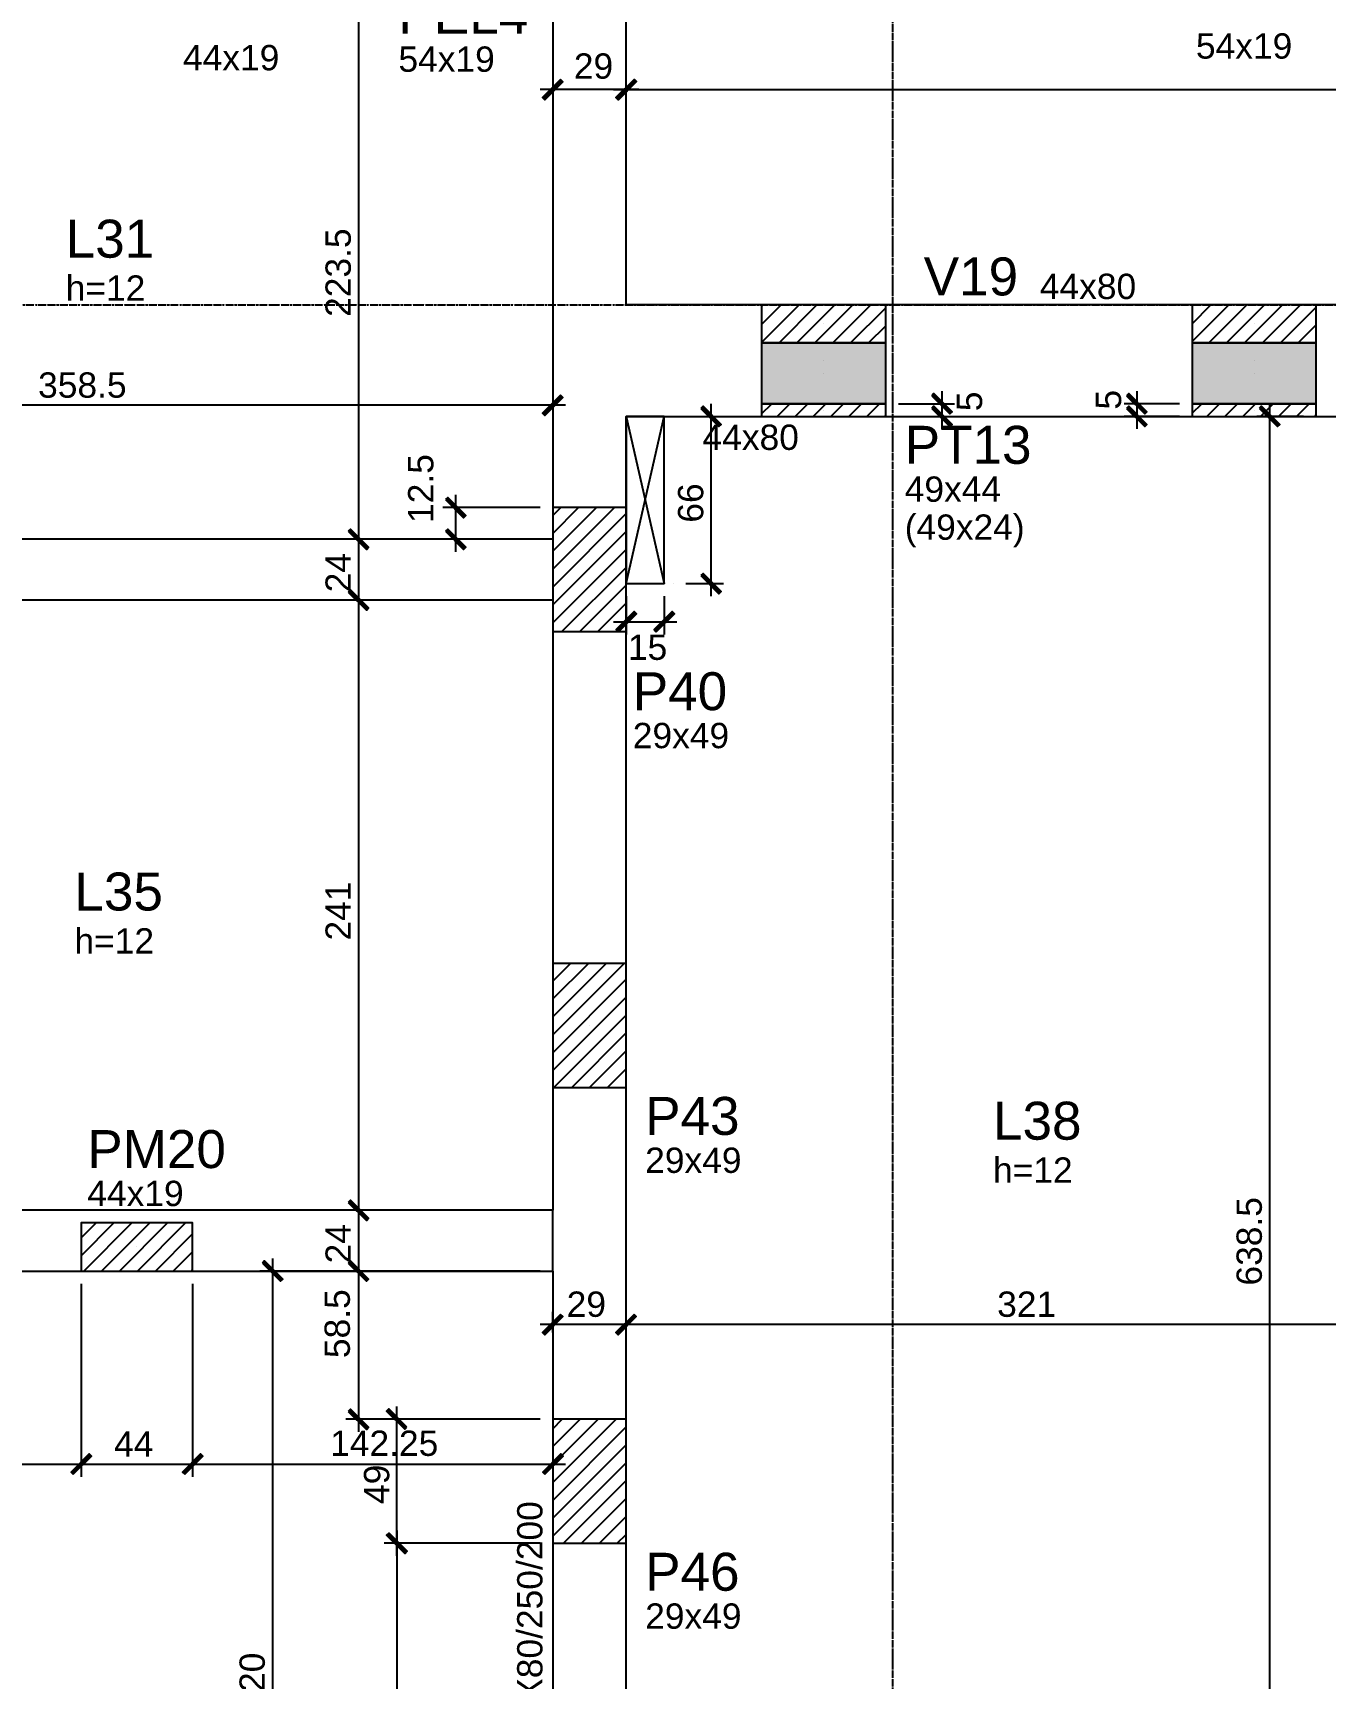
# Model space of a CAD drawing. Extents: x -1789 to 4156, y -3064 to 1391.
# Drawn here: x -884 to -373, y -1373 to -724 of the extents above; entities that cross this region are included whole.
import ezdxf

# ---------------------------------------------------------------- set-up
doc = ezdxf.new("R2010")
doc.units = 0
doc.linetypes.add('ESTILO_TQS_0003', pattern=[0.92, 0.3, -0.15, 0.02, -0.15, 0.3])
doc.linetypes.add('ESTILO_TQS_0004', pattern=[1.09, 0.3, -0.15, 0.02, -0.15, 0.02, -0.15, 0.3])
for name, color, linetype in [('1', 1, 'CONTINUOUS'), ('2', 2, 'CONTINUOUS'), ('3', 3, 'CONTINUOUS'), ('37', 8, 'CONTINUOUS'), ('4', 4, 'CONTINUOUS'), ('5', 5, 'CONTINUOUS'), ('8', 8, 'CONTINUOUS')]:
    doc.layers.add(name, color=color, linetype=linetype)
doc.styles.add('TQS_ARIAL', font='arial.ttf')

msp = doc.modelspace()

# ---------------------------------------------------------------- linework, layer by layer
at = {"layer": '1', "linetype": 'Continuous'}
for p, q in [((-755.2464, -695.2196), (-755.2464, -928.7196)), ((-644.4964, -746.21675), (-683.4964, -746.21675)), ((-654.4964, -746.21675), (-20.9964, -746.21675)), ((-649.4964, -760.71965), (-649.4964, -741.21675)), ((-678.4964, -751.21675), (-678.4964, -875.8628)), ((-571.4964, -838.7197), (-571.4964, -838.7197)), ((-401.4964, -838.7197), (-401.4964, -838.7197)), ((-571.4964, -853.2197), (-571.4964, -853.2197)), ((-571.4964, -853.2197), (-571.4964, -853.2197)), ((-401.4964, -853.2197), (-401.4964, -853.2197)), ((-401.4964, -853.2197), (-401.4964, -853.2197)), ((-571.4964, -858.2197), (-571.4964, -858.2197)), ((-401.4964, -858.2197), (-401.4964, -858.2197)), ((-616.05025, -870.2197), (-616.05025, -946.2197)), ((-541.9964, -870.2197), (-519.8541, -870.2197)), ((-524.8541, -865.2197), (-524.8541, -880.2197)), ((-430.9964, -870.2197), (-452.893, -870.2197)), ((-447.893, -865.2197), (-447.893, -880.2197)), ((-395.46475, -870.2197), (-395.46475, -1518.7196)), ((-673.4964, -870.8628), (-1041.9964, -870.8628)), ((-649.4964, -875.2197), (-634.4964, -941.215)), ((-649.4964, -941.2197), (-634.4964, -875.2197)), ((-625.9964, -875.2197), (-611.05025, -875.2197)), ((-571.4964, -872.7197), (-571.4964, -872.7197)), ((-541.9964, -875.2197), (-519.8541, -875.2197)), ((-430.9964, -875.2197), (-452.893, -875.2197)), ((-401.4964, -872.7197), (-401.4964, -872.7197)), ((-381.9964, -875.2197), (-400.46475, -875.2197)), ((-716.8797, -906.2196), (-716.8797, -928.7196)), ((-683.4964, -911.2196), (-721.8797, -911.2196)), ((-755.2464, -918.7196), (-755.2464, -952.7196)), ((-683.4964, -923.7196), (-721.8797, -923.7196)), ((-663.9964, -935.7196), (-663.9964, -935.7196)), ((-625.9964, -941.2197), (-611.05025, -941.2197)), ((-755.2464, -942.7196), (-755.2464, -1193.7196)), ((-649.4964, -946.2197), (-649.4964, -961.36055)), ((-634.4964, -946.215), (-634.4964, -961.36055)), ((-654.4964, -956.36055), (-629.4964, -956.36055)), ((-663.9964, -1115.7196), (-663.9964, -1115.7196)), ((-755.2464, -1183.7196), (-755.2464, -1217.7196)), ((-842.7464, -1203.2196), (-842.7464, -1203.2196)), ((-789.20525, -1207.7196), (-789.20525, -1537.7196)), ((-755.2464, -1207.7196), (-755.2464, -1276.2196)), ((-683.4964, -1212.7196), (-794.20525, -1212.7196)), ((-683.4964, -1212.7196), (-760.2464, -1212.7196)), ((-756.643, -1212.7196), (-750.2464, -1212.7196)), ((-864.7464, -1217.7196), (-864.7464, -1294.0013)), ((-864.7464, -1217.7196), (-864.7464, -1294.0013)), ((-820.7464, -1217.7196), (-820.7464, -1294.0013)), ((-820.7464, -1217.7196), (-820.7464, -1294.0013)), ((-678.4964, -1217.7196), (-678.4964, -1294.0013)), ((-644.4964, -1233.809), (-683.4964, -1233.809)), ((-678.4964, -1236.9696), (-678.4964, -1228.809)), ((-323.4964, -1233.809), (-654.4964, -1233.809)), ((-649.4964, -1230.9696), (-649.4964, -1228.809)), ((-649.4964, -1230.9696), (-649.4964, -1228.809)), ((-740.06385, -1325.2196), (-740.06385, -1266.2196)), ((-683.4964, -1271.2196), (-760.2464, -1271.2196)), ((-683.4964, -1271.2196), (-745.06385, -1271.2196)), ((-1011.9964, -1289.0013), (-859.7464, -1289.0013)), ((-869.7464, -1289.0013), (-815.7464, -1289.0013)), ((-825.7464, -1289.0013), (-673.4964, -1289.0013)), ((-663.9964, -1295.7196), (-663.9964, -1295.7196)), ((-740.06385, -1315.2196), (-740.06385, -1508.7196)), ((-683.4964, -1320.2196), (-745.06385, -1320.2196)), ((-683.4964, -1320.2196), (-745.06385, -1320.2196))]:
    msp.add_line(p, q, dxfattribs=at)
for points in [[(-675.40225, -742.2387), (-682.54755, -749.384), (-681.66365, -750.2679), (-674.51835, -743.1226), (-675.40225, -742.2387)], [(-646.40225, -742.2387), (-653.54755, -749.384), (-652.66365, -750.2679), (-645.51835, -743.1226), (-646.40225, -742.2387)], [(-652.59055, -750.1948), (-645.44525, -743.0495), (-646.32915, -742.1656), (-653.47445, -749.3109), (-652.59055, -750.1948)], [(-675.40225, -866.88475), (-682.54755, -874.03005), (-681.66365, -874.9139), (-674.51835, -867.76865), (-675.40225, -866.88475)], [(-528.83215, -867.12555), (-521.68685, -874.2708), (-520.803, -873.38695), (-527.94825, -866.24165), (-528.83215, -867.12555)], [(-451.87105, -867.12555), (-444.7258, -874.2708), (-443.8419, -873.38695), (-450.98715, -866.24165), (-451.87105, -867.12555)], [(-620.0283, -872.12555), (-612.883, -879.2708), (-611.99915, -878.38695), (-619.1444, -871.24165), (-620.0283, -872.12555)], [(-528.83215, -872.12555), (-521.68685, -879.2708), (-520.803, -878.38695), (-527.94825, -871.24165), (-528.83215, -872.12555)], [(-451.87105, -872.12555), (-444.7258, -879.2708), (-443.8419, -878.38695), (-450.98715, -871.24165), (-451.87105, -872.12555)], [(-399.4428, -872.12555), (-392.2975, -879.2708), (-391.41365, -878.38695), (-398.5589, -871.24165), (-399.4428, -872.12555)], [(-720.85775, -908.12545), (-713.71245, -915.27075), (-712.82855, -914.38685), (-719.97385, -907.24155), (-720.85775, -908.12545)], [(-759.22445, -920.62545), (-752.07915, -927.77075), (-751.19525, -926.88685), (-758.34055, -919.74155), (-759.22445, -920.62545)], [(-759.22445, -920.62545), (-752.07915, -927.77075), (-751.19525, -926.88685), (-758.34055, -919.74155), (-759.22445, -920.62545)], [(-720.85775, -920.62545), (-713.71245, -927.77075), (-712.82855, -926.88685), (-719.97385, -919.74155), (-720.85775, -920.62545)], [(-620.0283, -938.12555), (-612.883, -945.2708), (-611.99915, -944.38695), (-619.1444, -937.24165), (-620.0283, -938.12555)], [(-759.22445, -944.62545), (-752.07915, -951.77075), (-751.19525, -950.88685), (-758.34055, -943.74155), (-759.22445, -944.62545)], [(-759.22445, -944.62545), (-752.07915, -951.77075), (-751.19525, -950.88685), (-758.34055, -943.74155), (-759.22445, -944.62545)], [(-652.59055, -960.3386), (-645.44525, -953.1933), (-646.32915, -952.3094), (-653.47445, -959.4547), (-652.59055, -960.3386)], [(-637.59055, -960.3386), (-630.44525, -953.1933), (-631.32915, -952.3094), (-638.47445, -959.4547), (-637.59055, -960.3386)], [(-759.22445, -1185.62545), (-752.07915, -1192.77075), (-751.19525, -1191.88685), (-758.34055, -1184.74155), (-759.22445, -1185.62545)], [(-759.22445, -1185.62545), (-752.07915, -1192.77075), (-751.19525, -1191.88685), (-758.34055, -1184.74155), (-759.22445, -1185.62545)], [(-793.18325, -1209.62545), (-786.038, -1216.77075), (-785.1541, -1215.88685), (-792.2994, -1208.74155), (-793.18325, -1209.62545)], [(-759.22445, -1209.62545), (-752.07915, -1216.77075), (-751.19525, -1215.88685), (-758.34055, -1208.74155), (-759.22445, -1209.62545)], [(-759.22445, -1209.62545), (-752.07915, -1216.77075), (-751.19525, -1215.88685), (-758.34055, -1208.74155), (-759.22445, -1209.62545)], [(-675.40225, -1229.831), (-682.54755, -1236.97625), (-681.66365, -1237.86015), (-674.51835, -1230.71485), (-675.40225, -1229.831)], [(-646.40225, -1229.831), (-653.54755, -1236.97625), (-652.66365, -1237.86015), (-645.51835, -1230.71485), (-646.40225, -1229.831)], [(-646.40225, -1229.831), (-653.54755, -1236.97625), (-652.66365, -1237.86015), (-645.51835, -1230.71485), (-646.40225, -1229.831)], [(-759.22445, -1268.12545), (-752.07915, -1275.27075), (-751.19525, -1274.38685), (-758.34055, -1267.24155), (-759.22445, -1268.12545)], [(-736.0858, -1274.31375), (-743.2311, -1267.16845), (-744.11495, -1268.05235), (-736.9697, -1275.19765), (-736.0858, -1274.31375)], [(-867.84055, -1292.97935), (-860.69525, -1285.83405), (-861.57915, -1284.9502), (-868.72445, -1292.09545), (-867.84055, -1292.97935)], [(-867.84055, -1292.97935), (-860.69525, -1285.83405), (-861.57915, -1284.9502), (-868.72445, -1292.09545), (-867.84055, -1292.97935)], [(-823.84055, -1292.97935), (-816.69525, -1285.83405), (-817.57915, -1284.9502), (-824.72445, -1292.09545), (-823.84055, -1292.97935)], [(-823.84055, -1292.97935), (-816.69525, -1285.83405), (-817.57915, -1284.9502), (-824.72445, -1292.09545), (-823.84055, -1292.97935)], [(-681.59055, -1292.97935), (-674.44525, -1285.83405), (-675.32915, -1284.9502), (-682.47445, -1292.09545), (-681.59055, -1292.97935)], [(-736.0858, -1323.31375), (-743.2311, -1316.16845), (-744.11495, -1317.05235), (-736.9697, -1324.19765), (-736.0858, -1323.31375)], [(-744.04185, -1317.12545), (-736.8966, -1324.27075), (-736.0127, -1323.38685), (-743.158, -1316.24155), (-744.04185, -1317.12545)]]:
    msp.add_lwpolyline(points, dxfattribs=at)
for points in [[(-675.40225, -742.2387), (-682.54755, -749.384), (-681.66365, -750.2679)], [(-675.40225, -742.2387), (-681.66365, -750.2679), (-674.51835, -743.1226)], [(-675.40225, -742.2387), (-674.51835, -743.1226), (-675.40225, -742.2387)], [(-646.40225, -742.2387), (-653.54755, -749.384), (-652.66365, -750.2679)], [(-652.59055, -750.1948), (-646.32915, -742.1656), (-653.47445, -749.3109)], [(-646.40225, -742.2387), (-652.66365, -750.2679), (-645.51835, -743.1226)], [(-652.59055, -750.1948), (-645.44525, -743.0495), (-646.32915, -742.1656)], [(-646.40225, -742.2387), (-645.51835, -743.1226), (-646.40225, -742.2387)], [(-652.59055, -750.1948), (-653.47445, -749.3109), (-652.59055, -750.1948)], [(-675.40225, -866.88475), (-682.54755, -874.03005), (-681.66365, -874.9139)], [(-675.40225, -866.88475), (-681.66365, -874.9139), (-674.51835, -867.76865)], [(-675.40225, -866.88475), (-674.51835, -867.76865), (-675.40225, -866.88475)], [(-528.83215, -867.12555), (-520.803, -873.38695), (-527.94825, -866.24165)], [(-528.83215, -867.12555), (-527.94825, -866.24165), (-528.83215, -867.12555)], [(-528.83215, -867.12555), (-521.68685, -874.2708), (-520.803, -873.38695)], [(-451.87105, -867.12555), (-443.8419, -873.38695), (-450.98715, -866.24165)], [(-451.87105, -867.12555), (-450.98715, -866.24165), (-451.87105, -867.12555)], [(-451.87105, -867.12555), (-444.7258, -874.2708), (-443.8419, -873.38695)], [(-620.0283, -872.12555), (-611.99915, -878.38695), (-619.1444, -871.24165)], [(-620.0283, -872.12555), (-619.1444, -871.24165), (-620.0283, -872.12555)], [(-620.0283, -872.12555), (-612.883, -879.2708), (-611.99915, -878.38695)], [(-528.83215, -872.12555), (-520.803, -878.38695), (-527.94825, -871.24165)], [(-528.83215, -872.12555), (-527.94825, -871.24165), (-528.83215, -872.12555)], [(-528.83215, -872.12555), (-521.68685, -879.2708), (-520.803, -878.38695)], [(-451.87105, -872.12555), (-443.8419, -878.38695), (-450.98715, -871.24165)], [(-451.87105, -872.12555), (-450.98715, -871.24165), (-451.87105, -872.12555)], [(-451.87105, -872.12555), (-444.7258, -879.2708), (-443.8419, -878.38695)], [(-399.4428, -872.12555), (-391.41365, -878.38695), (-398.5589, -871.24165)], [(-399.4428, -872.12555), (-398.5589, -871.24165), (-399.4428, -872.12555)], [(-399.4428, -872.12555), (-392.2975, -879.2708), (-391.41365, -878.38695)], [(-720.85775, -908.12545), (-712.82855, -914.38685), (-719.97385, -907.24155)], [(-720.85775, -908.12545), (-719.97385, -907.24155), (-720.85775, -908.12545)], [(-720.85775, -908.12545), (-713.71245, -915.27075), (-712.82855, -914.38685)], [(-759.22445, -920.62545), (-751.19525, -926.88685), (-758.34055, -919.74155)], [(-759.22445, -920.62545), (-758.34055, -919.74155), (-759.22445, -920.62545)], [(-759.22445, -920.62545), (-751.19525, -926.88685), (-758.34055, -919.74155)], [(-759.22445, -920.62545), (-758.34055, -919.74155), (-759.22445, -920.62545)], [(-759.22445, -920.62545), (-752.07915, -927.77075), (-751.19525, -926.88685)], [(-759.22445, -920.62545), (-752.07915, -927.77075), (-751.19525, -926.88685)], [(-720.85775, -920.62545), (-712.82855, -926.88685), (-719.97385, -919.74155)], [(-720.85775, -920.62545), (-719.97385, -919.74155), (-720.85775, -920.62545)], [(-720.85775, -920.62545), (-713.71245, -927.77075), (-712.82855, -926.88685)], [(-620.0283, -938.12555), (-611.99915, -944.38695), (-619.1444, -937.24165)], [(-620.0283, -938.12555), (-619.1444, -937.24165), (-620.0283, -938.12555)], [(-620.0283, -938.12555), (-612.883, -945.2708), (-611.99915, -944.38695)], [(-759.22445, -944.62545), (-751.19525, -950.88685), (-758.34055, -943.74155)], [(-759.22445, -944.62545), (-758.34055, -943.74155), (-759.22445, -944.62545)], [(-759.22445, -944.62545), (-751.19525, -950.88685), (-758.34055, -943.74155)], [(-759.22445, -944.62545), (-758.34055, -943.74155), (-759.22445, -944.62545)], [(-759.22445, -944.62545), (-752.07915, -951.77075), (-751.19525, -950.88685)], [(-759.22445, -944.62545), (-752.07915, -951.77075), (-751.19525, -950.88685)], [(-652.59055, -960.3386), (-646.32915, -952.3094), (-653.47445, -959.4547)], [(-652.59055, -960.3386), (-645.44525, -953.1933), (-646.32915, -952.3094)], [(-637.59055, -960.3386), (-631.32915, -952.3094), (-638.47445, -959.4547)], [(-637.59055, -960.3386), (-630.44525, -953.1933), (-631.32915, -952.3094)], [(-652.59055, -960.3386), (-653.47445, -959.4547), (-652.59055, -960.3386)], [(-637.59055, -960.3386), (-638.47445, -959.4547), (-637.59055, -960.3386)], [(-759.22445, -1185.62545), (-751.19525, -1191.88685), (-758.34055, -1184.74155)], [(-759.22445, -1185.62545), (-758.34055, -1184.74155), (-759.22445, -1185.62545)], [(-759.22445, -1185.62545), (-751.19525, -1191.88685), (-758.34055, -1184.74155)], [(-759.22445, -1185.62545), (-758.34055, -1184.74155), (-759.22445, -1185.62545)], [(-759.22445, -1185.62545), (-752.07915, -1192.77075), (-751.19525, -1191.88685)], [(-759.22445, -1185.62545), (-752.07915, -1192.77075), (-751.19525, -1191.88685)], [(-793.18325, -1209.62545), (-785.1541, -1215.88685), (-792.2994, -1208.74155)], [(-793.18325, -1209.62545), (-792.2994, -1208.74155), (-793.18325, -1209.62545)], [(-793.18325, -1209.62545), (-786.038, -1216.77075), (-785.1541, -1215.88685)], [(-759.22445, -1209.62545), (-751.19525, -1215.88685), (-758.34055, -1208.74155)], [(-759.22445, -1209.62545), (-758.34055, -1208.74155), (-759.22445, -1209.62545)], [(-759.22445, -1209.62545), (-751.19525, -1215.88685), (-758.34055, -1208.74155)], [(-759.22445, -1209.62545), (-758.34055, -1208.74155), (-759.22445, -1209.62545)], [(-759.22445, -1209.62545), (-752.07915, -1216.77075), (-751.19525, -1215.88685)], [(-759.22445, -1209.62545), (-752.07915, -1216.77075), (-751.19525, -1215.88685)], [(-675.40225, -1229.831), (-682.54755, -1236.97625), (-681.66365, -1237.86015)], [(-675.40225, -1229.831), (-681.66365, -1237.86015), (-674.51835, -1230.71485)], [(-675.40225, -1229.831), (-674.51835, -1230.71485), (-675.40225, -1229.831)], [(-646.40225, -1229.831), (-653.54755, -1236.97625), (-652.66365, -1237.86015)], [(-646.40225, -1229.831), (-653.54755, -1236.97625), (-652.66365, -1237.86015)], [(-646.40225, -1229.831), (-652.66365, -1237.86015), (-645.51835, -1230.71485)], [(-646.40225, -1229.831), (-652.66365, -1237.86015), (-645.51835, -1230.71485)], [(-646.40225, -1229.831), (-645.51835, -1230.71485), (-646.40225, -1229.831)], [(-646.40225, -1229.831), (-645.51835, -1230.71485), (-646.40225, -1229.831)], [(-759.22445, -1268.12545), (-751.19525, -1274.38685), (-758.34055, -1267.24155)], [(-759.22445, -1268.12545), (-758.34055, -1267.24155), (-759.22445, -1268.12545)], [(-759.22445, -1268.12545), (-752.07915, -1275.27075), (-751.19525, -1274.38685)], [(-736.0858, -1274.31375), (-743.2311, -1267.16845), (-744.11495, -1268.05235)], [(-736.0858, -1274.31375), (-744.11495, -1268.05235), (-736.9697, -1275.19765)], [(-736.0858, -1274.31375), (-736.9697, -1275.19765), (-736.0858, -1274.31375)], [(-867.84055, -1292.97935), (-861.57915, -1284.9502), (-868.72445, -1292.09545)], [(-867.84055, -1292.97935), (-861.57915, -1284.9502), (-868.72445, -1292.09545)], [(-867.84055, -1292.97935), (-860.69525, -1285.83405), (-861.57915, -1284.9502)], [(-867.84055, -1292.97935), (-860.69525, -1285.83405), (-861.57915, -1284.9502)], [(-823.84055, -1292.97935), (-817.57915, -1284.9502), (-824.72445, -1292.09545)], [(-823.84055, -1292.97935), (-817.57915, -1284.9502), (-824.72445, -1292.09545)], [(-823.84055, -1292.97935), (-816.69525, -1285.83405), (-817.57915, -1284.9502)], [(-823.84055, -1292.97935), (-816.69525, -1285.83405), (-817.57915, -1284.9502)], [(-681.59055, -1292.97935), (-675.32915, -1284.9502), (-682.47445, -1292.09545)], [(-681.59055, -1292.97935), (-674.44525, -1285.83405), (-675.32915, -1284.9502)], [(-867.84055, -1292.97935), (-868.72445, -1292.09545), (-867.84055, -1292.97935)], [(-867.84055, -1292.97935), (-868.72445, -1292.09545), (-867.84055, -1292.97935)], [(-823.84055, -1292.97935), (-824.72445, -1292.09545), (-823.84055, -1292.97935)], [(-823.84055, -1292.97935), (-824.72445, -1292.09545), (-823.84055, -1292.97935)], [(-681.59055, -1292.97935), (-682.47445, -1292.09545), (-681.59055, -1292.97935)], [(-736.0858, -1323.31375), (-743.2311, -1316.16845), (-744.11495, -1317.05235)], [(-736.0858, -1323.31375), (-744.11495, -1317.05235), (-736.9697, -1324.19765)], [(-744.04185, -1317.12545), (-736.0127, -1323.38685), (-743.158, -1316.24155)], [(-744.04185, -1317.12545), (-743.158, -1316.24155), (-744.04185, -1317.12545)], [(-744.04185, -1317.12545), (-736.8966, -1324.27075), (-736.0127, -1323.38685)], [(-736.0858, -1323.31375), (-736.9697, -1324.19765), (-736.0858, -1323.31375)]]:
    msp.add_solid(points, dxfattribs=at)
at = {"layer": '2', "linetype": 'Continuous'}
for p, q in [((-678.4964, -746.21675), (-678.4964, -746.21675)), ((-678.4964, -746.21675), (-678.4964, -746.21675)), ((-649.4964, -746.21675), (-649.4964, -746.21675)), ((-649.4964, -765.71965), (-649.4964, -765.71965)), ((-595.9964, -846.00475), (-581.2113, -831.2197)), ((-595.9964, -838.9337), (-588.2824, -831.2197)), ((-595.9964, -831.86265), (-595.35345, -831.2197)), ((-589.14025, -846.2197), (-574.14025, -831.2197)), ((-582.0692, -846.2197), (-567.0692, -831.2197)), ((-574.9981, -846.2197), (-559.9981, -831.2197)), ((-567.92705, -846.2197), (-552.92705, -831.2197)), ((-425.9964, -845.7104), (-411.5057, -831.2197)), ((-425.9964, -838.63935), (-418.57675, -831.2197)), ((-425.9964, -831.56825), (-425.6478, -831.2197)), ((-419.4346, -846.2197), (-404.4346, -831.2197)), ((-412.36355, -846.2197), (-397.36355, -831.2197)), ((-405.2925, -846.2197), (-390.2925, -831.2197)), ((-398.2214, -846.2197), (-383.2214, -831.2197)), ((-560.85595, -846.2197), (-546.9964, -832.3601)), ((-391.15035, -846.2197), (-376.9964, -832.06575)), ((-553.7849, -846.2197), (-546.9964, -839.43115)), ((-384.0793, -846.2197), (-376.9964, -839.1368)), ((-595.9964, -874.28905), (-591.92705, -870.2197)), ((-589.85595, -875.2197), (-584.85595, -870.2197)), ((-582.7849, -875.2197), (-577.7849, -870.2197)), ((-575.71385, -875.2197), (-570.71385, -870.2197)), ((-568.64275, -875.2197), (-563.64275, -870.2197)), ((-561.5717, -875.2197), (-556.5717, -870.2197)), ((-554.50065, -875.2197), (-549.50065, -870.2197)), ((-546.9964, -870.2197), (-546.9964, -870.2197)), ((-425.9964, -873.99465), (-422.2214, -870.2197)), ((-425.9964, -870.2197), (-425.9964, -870.2197)), ((-420.15035, -875.2197), (-415.15035, -870.2197)), ((-413.0793, -875.2197), (-408.0793, -870.2197)), ((-406.0082, -875.2197), (-401.0082, -870.2197)), ((-398.93715, -875.2197), (-393.93715, -870.2197)), ((-391.86605, -875.2197), (-386.86605, -870.2197)), ((-384.795, -875.2197), (-379.795, -870.2197)), ((-630.9964, -875.2197), (-630.9964, -875.2197)), ((-547.42955, -875.2197), (-546.9964, -874.7865)), ((-546.9964, -875.2197), (-546.9964, -875.2197)), ((-425.9964, -875.2197), (-425.9964, -875.2197)), ((-377.72395, -875.2197), (-376.9964, -874.49215)), ((-376.9964, -875.2197), (-376.9964, -875.2197)), ((-678.4964, -935.57585), (-654.14015, -911.2196)), ((-678.4964, -928.50475), (-661.21125, -911.2196)), ((-678.4964, -921.4337), (-668.2823, -911.2196)), ((-678.4964, -914.36265), (-675.35335, -911.2196)), ((-678.4964, -911.2196), (-678.4964, -911.2196)), ((-678.4964, -942.6469), (-649.4964, -913.6469)), ((-678.4964, -949.71795), (-649.4964, -920.71795)), ((-755.2464, -923.7196), (-755.2464, -923.7196)), ((-755.2464, -923.7196), (-755.2464, -923.7196)), ((-678.4964, -923.7196), (-678.4964, -923.7196)), ((-678.4964, -956.78905), (-649.4964, -927.78905)), ((-674.8559, -960.2196), (-649.4964, -934.8601)), ((-667.78485, -960.2196), (-649.4964, -941.93115)), ((-649.4964, -941.2197), (-649.4964, -941.2197)), ((-634.4964, -941.215), (-634.4964, -941.215)), ((-630.9964, -941.2197), (-630.9964, -941.2197)), ((-755.2464, -947.7196), (-755.2464, -947.7196)), ((-755.2464, -947.7196), (-755.2464, -947.7196)), ((-660.71375, -960.2196), (-649.4964, -949.00225)), ((-653.6427, -960.2196), (-649.4964, -956.0733)), ((-678.4964, -1119.4236), (-650.2924, -1091.2196)), ((-678.4964, -1112.35255), (-657.36345, -1091.2196)), ((-678.4964, -1105.28145), (-664.43455, -1091.2196)), ((-678.4964, -1098.2104), (-671.5056, -1091.2196)), ((-678.4964, -1126.49465), (-649.4964, -1097.49465)), ((-678.4964, -1133.56575), (-649.4964, -1104.56575)), ((-678.0792, -1140.2196), (-649.4964, -1111.6368)), ((-671.00815, -1140.2196), (-649.4964, -1118.70785)), ((-663.93705, -1140.2196), (-649.4964, -1125.77895)), ((-656.866, -1140.2196), (-649.4964, -1132.85)), ((-649.79495, -1140.2196), (-649.4964, -1139.92105)), ((-755.2464, -1188.7196), (-755.2464, -1188.7196)), ((-755.2464, -1188.7196), (-755.2464, -1188.7196)), ((-864.7464, -1206.67865), (-851.78735, -1193.7196)), ((-864.7464, -1199.6076), (-858.8584, -1193.7196)), ((-863.7163, -1212.7196), (-844.7163, -1193.7196)), ((-856.6452, -1212.7196), (-837.6452, -1193.7196)), ((-849.57415, -1212.7196), (-830.57415, -1193.7196)), ((-842.5031, -1212.7196), (-823.5031, -1193.7196)), ((-835.432, -1212.7196), (-820.7464, -1198.034)), ((-828.36095, -1212.7196), (-820.7464, -1205.10505)), ((-864.7464, -1212.7196), (-864.7464, -1212.7196)), ((-864.7464, -1212.7196), (-864.7464, -1212.7196)), ((-821.2899, -1212.7196), (-820.7464, -1212.1761)), ((-820.7464, -1212.7196), (-820.7464, -1212.7196)), ((-820.7464, -1212.7196), (-820.7464, -1212.7196)), ((-761.643, -1212.7196), (-761.643, -1212.7196)), ((-678.4964, -1212.7196), (-678.4964, -1212.7196)), ((-678.4964, -1212.7196), (-678.4964, -1212.7196)), ((-678.4964, -1212.7196), (-678.4964, -1212.7196)), ((-649.4964, -1235.9696), (-649.4964, -1235.9696)), ((-649.4964, -1235.9696), (-649.4964, -1235.9696)), ((-678.4964, -1241.9696), (-678.4964, -1241.9696)), ((-678.4964, -1296.2003), (-653.5157, -1271.2196)), ((-678.4964, -1289.1292), (-660.58675, -1271.2196)), ((-678.4964, -1282.05815), (-667.65785, -1271.2196)), ((-678.4964, -1274.9871), (-674.7289, -1271.2196)), ((-678.4964, -1271.2196), (-678.4964, -1271.2196)), ((-678.4964, -1271.2196), (-678.4964, -1271.2196)), ((-678.4964, -1303.27135), (-649.4964, -1274.27135)), ((-678.4964, -1310.34245), (-649.4964, -1281.34245)), ((-678.4964, -1317.4135), (-649.4964, -1288.4135)), ((-674.23145, -1320.2196), (-649.4964, -1295.48455)), ((-667.16035, -1320.2196), (-649.4964, -1302.55565)), ((-660.0893, -1320.2196), (-649.4964, -1309.6267)), ((-653.01825, -1320.2196), (-649.4964, -1316.69775)), ((-678.4964, -1320.2196), (-678.4964, -1320.2196)), ((-678.4964, -1320.2196), (-678.4964, -1320.2196))]:
    msp.add_line(p, q, dxfattribs=at)
at = {"layer": '2', "linetype": 'ESTILO_TQS_0004'}
msp.add_line((-1212.36285, -831.2196), (1301.79225, -831.2196), dxfattribs=at)
at = {"layer": '3', "linetype": 'Continuous'}
for points in [[(-678.4964, -700.2196), (-678.4964, -853.2197)], [(-649.4964, -831.2197), (-649.4964, -700.2196)], [(-595.9964, -831.2197), (-649.4964, -831.2197)], [(-425.9964, -831.2197), (-546.9964, -831.2197)], [(-306.4964, -831.2197), (-376.9964, -831.2197)], [(-678.4964, -853.2197), (-678.4964, -911.2196)], [(-649.4964, -875.2197), (-595.9964, -875.2197)], [(-649.4964, -911.2196), (-649.4964, -875.2197)], [(-634.4964, -875.2197), (-649.4964, -875.2197), (-649.4964, -941.215), (-634.4964, -941.215), (-634.4964, -875.2197)], [(-546.9964, -875.2197), (-425.9964, -875.2197)], [(-376.9964, -875.2197), (-328.4964, -875.2197)], [(-678.4964, -923.7196), (-1006.9964, -923.7196)], [(-1006.9964, -947.7196), (-678.4964, -947.7196)], [(-678.4964, -960.2196), (-678.4964, -1091.2196)], [(-649.4964, -1091.2196), (-649.4964, -960.2196)], [(-678.4964, -1140.2196), (-678.4964, -1188.7196)], [(-649.4964, -1200.7196), (-649.4964, -1140.2196)], [(-842.7464, -1188.7196), (-1006.9964, -1188.7196)], [(-678.4964, -1188.7196), (-842.7464, -1188.7196)], [(-678.4964, -1212.7196), (-678.4964, -1188.7196)], [(-649.4964, -1271.2196), (-649.4964, -1200.7196)], [(-1006.9964, -1212.7196), (-864.7464, -1212.7196)], [(-820.7464, -1212.7196), (-678.4964, -1212.7196)], [(-678.4964, -1212.7196), (-678.4964, -1271.2196)], [(-678.4964, -1320.2196), (-678.4964, -1503.7196)], [(-649.4964, -1503.7196), (-649.4964, -1320.2196)]]:
    msp.add_lwpolyline(points, dxfattribs=at)
at = {"layer": '37', "linetype": 'Continuous'}
for points in [[(-595.9964, -870.2197), (-546.9964, -870.2197), (-546.9964, -846.2197)], [(-595.9964, -870.2197), (-546.9964, -846.2197), (-595.9964, -846.2197)], [(-595.9964, -870.2197), (-595.9964, -846.2197), (-595.9964, -870.2197)], [(-425.9964, -870.2197), (-376.9964, -870.2197), (-376.9964, -846.2197)], [(-425.9964, -870.2197), (-376.9964, -846.2197), (-425.9964, -846.2197)], [(-425.9964, -870.2197), (-425.9964, -846.2197), (-425.9964, -870.2197)]]:
    msp.add_solid(points, dxfattribs=at)
at = {"layer": '5', "linetype": 'Continuous'}
for points in [[(-546.9964, -831.2197), (-595.9964, -831.2197), (-595.9964, -846.2197), (-546.9964, -846.2197), (-546.9964, -831.2197)], [(-376.9964, -831.2197), (-425.9964, -831.2197), (-425.9964, -846.2197), (-376.9964, -846.2197), (-376.9964, -831.2197)], [(-595.9964, -870.2197), (-546.9964, -870.2197), (-546.9964, -846.2197), (-595.9964, -846.2197), (-595.9964, -870.2197)], [(-425.9964, -870.2197), (-376.9964, -870.2197), (-376.9964, -846.2197), (-425.9964, -846.2197), (-425.9964, -870.2197)], [(-546.9964, -870.2197), (-595.9964, -870.2197), (-595.9964, -875.2197), (-546.9964, -875.2197), (-546.9964, -870.2197)], [(-376.9964, -870.2197), (-425.9964, -870.2197), (-425.9964, -875.2197), (-376.9964, -875.2197), (-376.9964, -870.2197)], [(-678.4964, -960.2196), (-649.4964, -960.2196), (-649.4964, -911.2196), (-678.4964, -911.2196), (-678.4964, -960.2196)], [(-678.4964, -1140.2196), (-649.4964, -1140.2196), (-649.4964, -1091.2196), (-678.4964, -1091.2196), (-678.4964, -1140.2196)], [(-864.7464, -1212.7196), (-820.7464, -1212.7196), (-820.7464, -1193.7196), (-864.7464, -1193.7196), (-864.7464, -1212.7196)], [(-678.4964, -1320.2196), (-649.4964, -1320.2196), (-649.4964, -1271.2196), (-678.4964, -1271.2196), (-678.4964, -1320.2196)]]:
    msp.add_lwpolyline(points, dxfattribs=at)
at = {"layer": '8', "linetype": 'ESTILO_TQS_0003'}
msp.add_line((-544.2452, -1684.3231), (-544.2452, 1006.88655), dxfattribs=at)

# ---------------------------------------------------------------- texts
at = {"layer": '2', "linetype": 'Continuous', "style": 'TQS_ARIAL'}
for s, p in [('54x19', (-424.4964, -733.9696)), ('44x19', (-824.52415, -738.58885)), ('54x19', (-739.442, -739.17155)), ('29', (-670.1678, -741.90075)), ('h=12', (-870.8471, -829.57235)), ('44x80', (-486.15015, -828.90405)), ('358.5', (-881.7464, -867.8628)), ('44x80', (-619.345, -888.4806)), ('49x44', (-539.4964, -908.9697)), ('(49x24)', (-539.4964, -923.9697)), ('15', (-648.81805, -971.38605)), ('29x49', (-646.8897, -1006.2619)), ('h=12', (-867.39685, -1087.35855)), ('29x49', (-641.9964, -1173.9696)), ('h=12', (-504.6344, -1177.8629)), ('44x19', (-862.30875, -1187.07465)), ('29', (-672.9964, -1230.809)), ('321', (-502.9964, -1230.809)), ('44', (-851.7464, -1286.0013)), ('142.25', (-766.408, -1285.71665)), ('29x49', (-641.9964, -1353.9696))]:
    msp.add_text(s, height=10, dxfattribs=at).set_placement(p)
for s, p in [('223.5', (-758.2464, -835.9696)), ('5', (-508.93255, -873.2003)), ('5', (-454.02385, -872.55565)), ('12.5', (-725.63655, -917.32965)), ('66', (-619.05025, -917.2197)), ('24', (-758.2464, -944.7196)), ('241', (-758.2464, -1082.2196)), ('638.5', (-398.46475, -1218.46965)), ('24', (-758.2464, -1209.7196)), ('58.5', (-758.60895, -1247.10625)), ('49', (-743.06385, -1304.7196)), ('29/21.5/34X80/250/200', (-682.5591, -1448.86055)), ('320', (-792.20525, -1386.7196))]:
    msp.add_text(s, height=10, rotation=90, dxfattribs=at).set_placement(p)
at = {"layer": '4', "linetype": 'Continuous', "style": 'TQS_ARIAL'}
for s, p in [('PEL4', (-739.442, -724.17155)), ('L31', (-870.8471, -812.57235)), ('V19', (-531.9964, -827.4697)), ('PT13', (-539.4964, -893.9697)), ('P40', (-646.8897, -991.2619)), ('L35', (-867.39685, -1070.35855)), ('P43', (-641.9964, -1158.9696)), ('L38', (-504.6344, -1160.8629)), ('PM20', (-862.30875, -1172.07465)), ('P46', (-641.9964, -1338.9696))]:
    msp.add_text(s, height=15, dxfattribs=at).set_placement(p)

doc.saveas('drawing.dxf')
